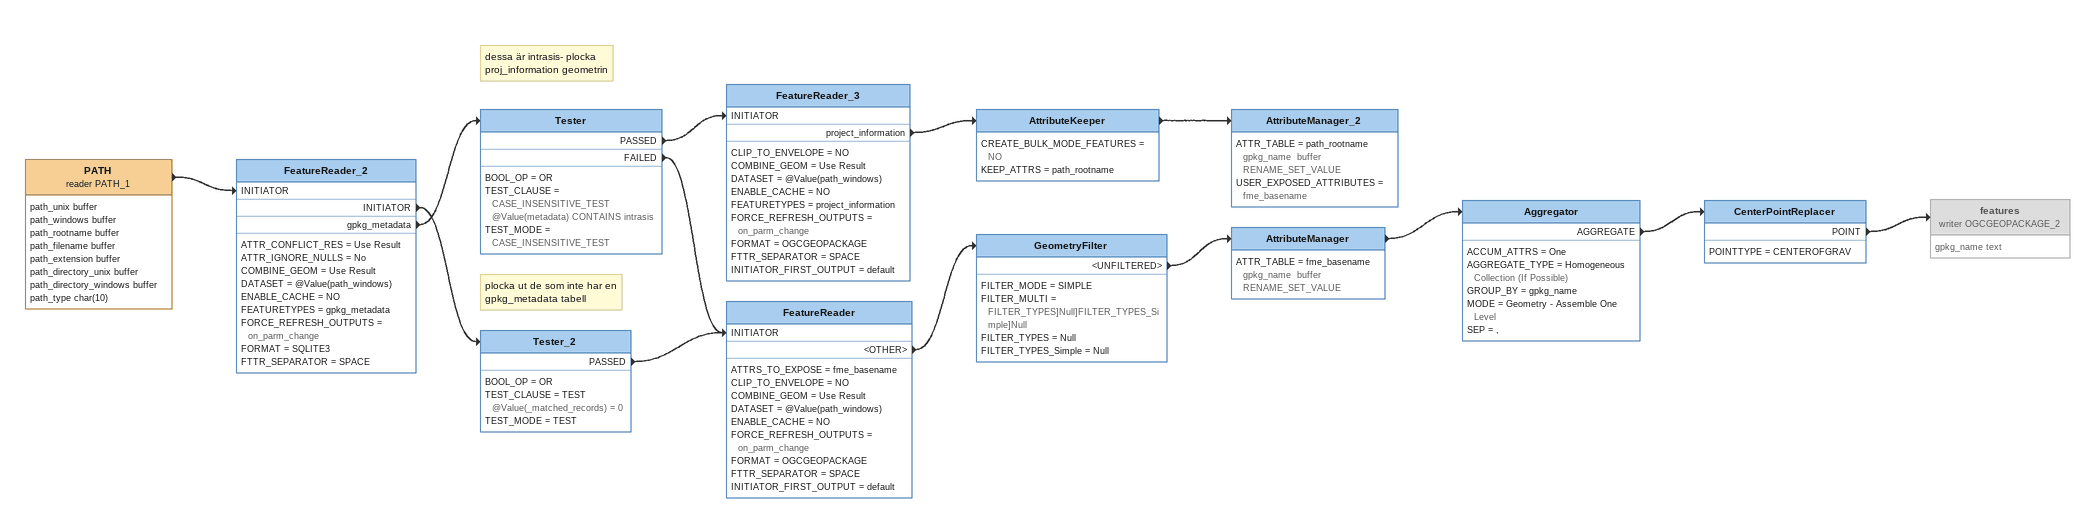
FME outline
PATH (reader PATH_1)
    attributes: path_unix buffer, path_windows buffer, path_rootname buffer, path_filename buffer, path_extension buffer, path_directory_unix buffer, path_directory_windows buffer, path_type char(10)
    -> FeatureReader_2 [INITIATOR]
FeatureReader_2
    ATTR_CONFLICT_RES = Use Result
    ATTR_IGNORE_NULLS = No
    COMBINE_GEOM = Use Result
    DATASET = @Value(path_windows)
    ENABLE_CACHE = NO
    FEATURETYPES = gpkg_metadata
    FORCE_REFRESH_OUTPUTS = on_parm_change
    FORMAT = SQLITE3
    FTTR_SEPARATOR = SPACE
    INITIATOR -> Tester_2
    gpkg_metadata -> Tester
Note: dessa är intrasis- plocka proj_information geometrin
Tester
    BOOL_OP = OR
    TEST_CLAUSE = CASE_INSENSITIVE_TEST @Value(metadata) CONTAINS intrasis
    TEST_MODE = CASE_INSENSITIVE_TEST
    PASSED -> FeatureReader_3 [INITIATOR]
    FAILED -> FeatureReader [INITIATOR]
FeatureReader_3
    CLIP_TO_ENVELOPE = NO
    COMBINE_GEOM = Use Result
    DATASET = @Value(path_windows)
    ENABLE_CACHE = NO
    FEATURETYPES = project_information
    FORCE_REFRESH_OUTPUTS = on_parm_change
    FORMAT = OGCGEOPACKAGE
    FTTR_SEPARATOR = SPACE
    INITIATOR_FIRST_OUTPUT = default
    project_information -> AttributeKeeper
AttributeKeeper
    CREATE_BULK_MODE_FEATURES = NO
    KEEP_ATTRS = path_rootname
    -> AttributeManager_2
AttributeManager_2
    ATTR_TABLE = path_rootname gpkg_name  buffer RENAME_SET_VALUE
    USER_EXPOSED_ATTRIBUTES = fme_basename
Note: plocka ut de som inte har en gpkg_metadata tabell
Tester_2
    BOOL_OP = OR
    TEST_CLAUSE = TEST @Value(_matched_records) = 0
    TEST_MODE = TEST
    PASSED -> FeatureReader [INITIATOR]
FeatureReader
    ATTRS_TO_EXPOSE = fme_basename
    CLIP_TO_ENVELOPE = NO
    COMBINE_GEOM = Use Result
    DATASET = @Value(path_windows)
    ENABLE_CACHE = NO
    FORCE_REFRESH_OUTPUTS = on_parm_change
    FORMAT = OGCGEOPACKAGE
    FTTR_SEPARATOR = SPACE
    INITIATOR_FIRST_OUTPUT = default
    <OTHER> -> GeometryFilter
GeometryFilter
    FILTER_MODE = SIMPLE
    FILTER_MULTI = FILTER_TYPES]Null]FILTER_TYPES_Simple]Null
    FILTER_TYPES = Null
    FILTER_TYPES_Simple = Null
    <UNFILTERED> -> AttributeManager
AttributeManager
    ATTR_TABLE = fme_basename gpkg_name  buffer RENAME_SET_VALUE
    -> Aggregator
Aggregator
    ACCUM_ATTRS = One
    AGGREGATE_TYPE = Homogeneous Collection (If Possible)
    GROUP_BY = gpkg_name
    MODE = Geometry - Assemble One Level
    SEP = ,
    AGGREGATE -> CenterPointReplacer
CenterPointReplacer
    POINTTYPE = CENTEROFGRAV
    POINT -> features (writer OGCGEOPACKAGE_2)
features (writer OGCGEOPACKAGE_2) [off]
    attributes: gpkg_name text
